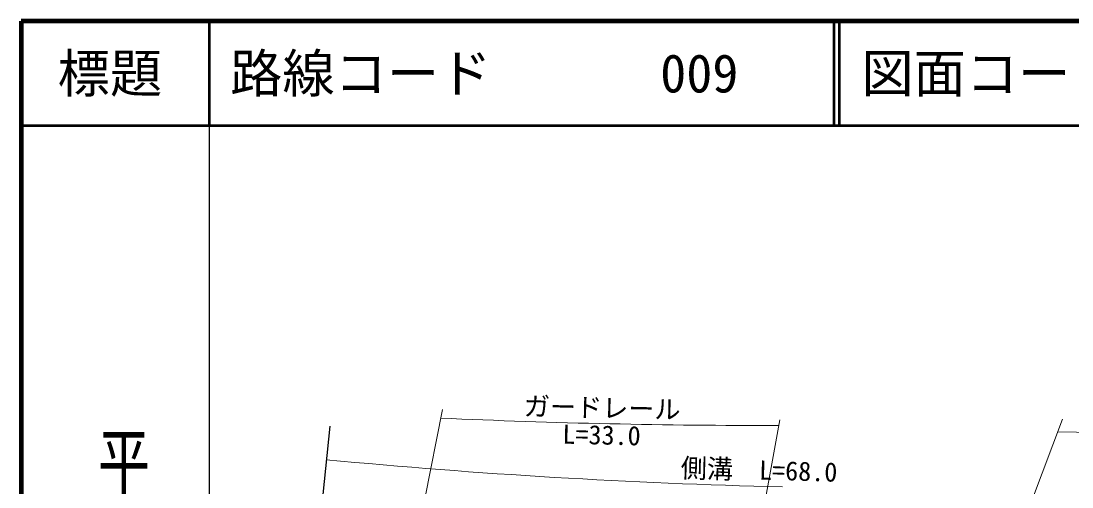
# Model space of a CAD drawing. Units: millimetres, scale not verified. Extents: x 40000 to 680000, y 20000 to 380000.
# Drawn here: x 40000 to 140529, y 335437 to 380000 of the extents above; entities that cross this region are included whole.
import ezdxf
from ezdxf.enums import TextEntityAlignment as Align

# ---------------------------------------------------------------- set-up
doc = ezdxf.new("R2010")
doc.units = ezdxf.units.MM
doc.header["$LTSCALE"] = 1000
for name, color, linetype, lineweight in [('M-BMK-SRVR', 3, 'Continuous', 25), ('M-STR-HTXT', 7, 'Continuous', 13), ('M-TTL', 2, 'Continuous', 140), ('M-TTL-BAND', 7, 'Continuous', 25), ('M-TTL-LINE', 7, 'Continuous', 50)]:
    doc.layers.add(name, color=color, linetype=linetype, lineweight=lineweight)
doc.layers.add('M-TTL-TXT', color=7, linetype='Continuous')
doc.styles.add('@ＭＳ ゴシック', font='')
doc.styles.add('ＭＳ ゴシック', font='')
doc.styles.get('@ＭＳ ゴシック').set_extended_font_data('@MS Gothic')
doc.styles.get('ＭＳ ゴシック').set_extended_font_data('MS Gothic')

msp = doc.modelspace()

# ---------------------------------------------------------------- linework, layer by layer
at = {"layer": 'M-BMK-SRVR'}
msp.add_line((69530, 341253), (66434, 310757), dxfattribs=at)
at = {"layer": 'M-STR-HTXT'}
for p, q in [((80313, 342852), (78637, 334289)), ((112579, 341863), (111048, 333446)), ((136764, 334294), (139622, 341922)), ((139172, 340720), (169414, 340135))]:
    msp.add_line(p, q, dxfattribs=at)
for centre, radius, start, end in [((111292, 1033192), 691873, 267.42023, 270.09836), ((128190, 958914), 623666, 264.57284, 268.58927)]:
    msp.add_arc(centre, radius, start, end, dxfattribs=at)
at = {"layer": 'M-TTL'}
for p, q in [((40000, 380000), (40000, 20000)), ((680000, 380000), (40000, 380000))]:
    msp.add_line(p, q, dxfattribs=at)
at = {"layer": 'M-TTL-BAND'}
msp.add_line((58000, 370000), (58000, 20000), dxfattribs=at)
at = {"layer": 'M-TTL-LINE'}
for p, q in [((58000, 380000), (58000, 370000)), ((117750, 380000), (117750, 370000)), ((118250, 380000), (118250, 370000)), ((40000, 370000), (680000, 370000))]:
    msp.add_line(p, q, dxfattribs=at)

# ---------------------------------------------------------------- texts
at = {"layer": 'M-STR-HTXT', "style": 'ＭＳ ゴシック'}
for s, rotation, p in [('ガードレール', 358.698, (95557, 341547)), ('L=33.0', 358.698, (95498, 338948)), ('側溝\u3000L=68.0', 358.38, (110555, 335597))]:
    msp.add_text(s, height=1833, rotation=rotation, dxfattribs=at).set_placement(p, align=Align.BOTTOM_CENTER)
at = {"layer": 'M-TTL-BAND', "style": '@ＭＳ ゴシック', "width": 1.4}
msp.add_text('平  面  図', height=3666, rotation=270, dxfattribs=at).set_placement((49777, 306475), align=Align.MIDDLE_RIGHT)
at = {"layer": 'M-TTL-TXT', "style": 'ＭＳ ゴシック'}
msp.add_text('標題', height=3666, dxfattribs=at).set_placement((48500, 375000), align=Align.MIDDLE_CENTER)
for s, p in [('路線コード', (60000, 375000)), ('図面コード', (120380, 375000)), ('009', (101142, 375000))]:
    msp.add_text(s, height=3666, dxfattribs=at).set_placement(p, align=Align.MIDDLE_LEFT)

doc.saveas('drawing.dxf')
